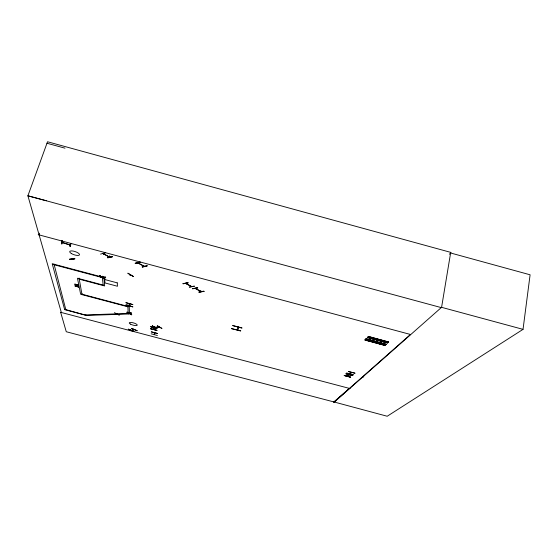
<?xml version="1.0" encoding="UTF-8"?>
<svg xmlns="http://www.w3.org/2000/svg" width="558" height="558" viewBox="0 0 558 558"><rect width="100%" height="100%" fill="white"/><g stroke="black" fill="none" stroke-linecap="round" stroke-linejoin="round"><path stroke-width="0.84" d="M126.045 304.884L132.923 306.907L126.017 304.954M151.127 333.803L157.419 335.511M154.566 332.986L154.224 332.77L154.454 334.591M154.42 334.584L154.538 332.98M156.889 330.35L150.458 328.641L156.896 330.329M150.59 326.779L157.077 328.502L150.604 326.66M137.094 330.734L131.618 328.411M131.744 328.39L137.219 330.741M157.593 333.503L151.232 331.836L157.6 333.544M153.813 329.513L153.973 327.72M354.895 373.176L348.359 371.53L354.965 373.163M345.96 373.825L352.391 375.548L345.897 373.846M61.833 240.903L61.443 243.804L61.896 243.951L62.238 241.084L61.778 240.944L62.217 240.965M62.14 241L61.868 243.825M70.217 245.039L62.091 242.465M38.209 234.653L410.451 334.465L334.096 401.99L387.203 416.247L523.034 329.359L530.1 274.794L450.606 252.99L449.399 254.232M131.737 314.789L127.064 312.082M127.071 312.11L131.744 314.803M349.196 374.864L348.973 374.767M70.517 243.623L70.092 246.413M70.454 246.622L70.852 243.748L70.42 243.665L70.001 246.496L70.448 246.643L70.552 243.651M351.728 372.423L351.505 372.36M351.728 372.465L349.824 373.916L351.484 372.374M334.033 402.297L441.587 307.325L450.606 252.99M39.102 234.897L39.416 233.195M353.102 374.899L346.651 373.176L353.116 374.843M344.265 375.457L350.668 377.166L344.279 375.478M103.607 254.009L103.237 253.632L109.619 257.119M109.961 257.126L109.068 256.826M240.658 330.999L231.612 328.585M241.872 328.104L232.735 325.621M204.061 291.332L198.808 292.071L203.823 291.15M200.824 290.746L200.859 291.304M199.143 292.246L204.061 291.318M197.734 287.837L192.559 288.688M194.247 286.073L189.288 287.112L194.498 286.261M156.582 327.49L151.623 327.455L156.338 327.344M152.257 325.949L156.728 328.509M157.496 325.858L161.757 328.383M150.437 328.76L156.882 330.42M151.874 327.602L159.56 327.211M128.277 329.262L133.913 331.48L128.305 329.22M129.54 305.191L129.317 305.638M129.63 305.875L129.784 305.254L129.623 305.721M146.845 265.761L142.088 266.912L147.11 265.936L146.817 265.685M135.231 263.257L140.17 262.176M125.975 302.631L132.93 304.612L125.975 302.757M133.313 276.51L127.796 273.19L133.55 276.552M129.044 313.303L129.491 313.568M114.418 312.654L119.307 315.284M99.47 275.694L104.967 278.923L99.749 275.687M112.172 256.513L107.687 257.768L112.472 256.729L107.792 257.768M102.421 276.287C101.403 277.186 103.718 277.277 102.4 277.235M102.477 276.433L102.233 276.998M103.307 276.852L103.146 277.368L102.47 276.977L102.595 276.273M102.707 276.301L102.47 276.977M109.626 256.094L109.375 256.82L109.375 256.241M109.249 256.757L109.508 256.066M78.971 279.112L104.653 285.94L103.893 276.887M103.948 254.023L104.109 253.262M100.552 254.085L105.302 252.893M103.865 253.276L103.872 253.974M103.725 254.029L103.955 253.311M82.089 293.654L81.914 294.192L129.247 306.74L129.449 313.791L128.145 313.443L85.667 314.928L86.588 315.43L129.065 313.973L128.145 313.443L127.915 306.384M78.273 284.817C76.844 285.243 72.359 282.815 76.118 284.726C71.333 284.015 82.235 286.833 76.892 284.922L78.315 284.999L78.399 284.447M76.844 286.484L75.016 286.205L76.446 286.289C70.978 283.624 82.605 289.114 77.22 286.484L78.629 286.568L78.713 286.017M79.062 278.051L82.005 294.638M74.891 258.8L69.499 259.24M54.021 264.094L65.809 309.606M138.405 263.257L137.938 262.874M144.487 266.319L143.922 266.006M385.055 345.29L365.169 339.648M365.825 339.02L385.78 344.649L386.08 344.251M366.034 338.818L385.927 344.516M367.283 337.451L387.44 342.912M367.324 337.541L387.58 342.919L367.485 337.248M367.548 337.311L387.733 342.786M368.078 336.816L388.438 342.187M368.426 336.467L388.528 342.096M231.584 328.697L240.749 330.775M388.612 341.887L388.305 342.298L368.057 336.823M388.682 341.956L368.406 336.488M237.757 330.001L237.199 329.876L238.196 327.127M237.68 330.001L238.852 327.323M347.383 376.28L349.175 374.843M129.337 303.901L129.323 305.812M365.957 339.027L385.913 344.544M152.46 325.935L156.693 328.55M99.722 275.631L104.932 278.972M201.347 291.604L195.419 288.423M131.472 313.122L126.54 313.212M192.831 288.779L197.678 287.865M188.074 282.773L183.177 283.792M135.531 263.355L140.107 262.204M69.75 259.372L74.835 258.828M346.734 373.1L353.193 374.809M347.362 376.252L348.924 374.781M362.484 377.689L363.788 376.545M333.628 402.151L349.454 388.41M131.123 330.343L134.185 329.611M131.346 330.434L134.408 329.687M156.903 328.502L152.487 325.984M103.077 277.361L102.672 277.389M129.888 274.878L130.433 274.829M130.537 274.975L130.021 274.996M116.859 313.987L117.243 314.084M142.45 267.108L147.103 265.957L146.9 265.413M133.739 331.598L128.417 329.192M129.888 274.836L130.188 275.024M192.517 288.723L197.455 287.747M154.726 327.211L159.33 327.093M69.457 259.275L74.619 258.696M72.979 259.505L72.596 259.254M70.134 245.018L62.245 242.5M100.363 277.459L105.72 277.235M129.093 313.331L129.686 313.561M129.163 313.547L129.575 313.603M153.562 327.114L153.75 327.351M153.931 327.86L153.652 327.637L153.827 329.38M76.823 286.289L78.594 286.387M185.73 283.373L191.743 286.568M186.198 283.764L186.344 283.687M191.596 286.645L185.563 283.436M200.999 291.576L195.202 288.451M72.798 259.554L72.338 259.282M232.777 325.544L241.963 327.881M334.096 401.99L66.263 331.738L60.648 312.306L61.345 312.501L27.9 195.795L47.528 141.753L451.045 252.46M344.195 375.548L350.591 377.201M64.561 309.272L86.037 315.298L64.665 309.662L52.222 263.746L103.711 277.466M60.648 312.306L350.117 388.584M52.368 264.283L102.316 277.591M103.181 285.082L77.457 278.24L80.659 294.282L127.928 306.802M238.294 327.197L238.775 327.323M127.663 305.003L129.965 305.617M46.37 200.768L27.9 195.795L441.029 307.542M441.587 307.325L523.034 329.359M365.002 339.941L384.971 345.346M364.869 340.059L384.846 345.458M46.977 143.26L64.986 148.17M153.596 327.121L154.015 327.365M138.098 262.944L144.138 266.305M144.166 266.299L137.889 262.992M103.16 253.757L109.731 257.147M112.095 256.547L112.465 256.743M135.182 263.292L140.184 262.302L139.814 262.107M129.575 303.74L129.589 305.889M157.314 325.823L161.966 328.418M100.586 277.612L105.476 276.998M102.26 277.082L103.237 285.563M187.753 282.697L188.095 282.892L182.878 283.701L187.753 282.697M131.235 313.038L126.506 313.24L131.249 313.017M365.239 339.696L385.222 345.109L365.232 339.717M366.097 338.866L386.157 344.3L366.069 338.908M117.243 282.864L104.66 279.516L105.03 282.948L117.466 286.261L117.243 282.864M130.426 324.093A4.164 1.137 16.1 0 0 137.135 325.342A4.164 1.137 16.1 0 0 132.225 322.594A4.164 1.137 16.1 0 0 130.426 324.093M71.368 253.541A5.175 1.681 18.4 0 0 79.466 254.936A5.175 1.681 18.4 0 0 73.021 251.037A5.175 1.681 18.4 0 0 71.368 253.541"/></g></svg>
